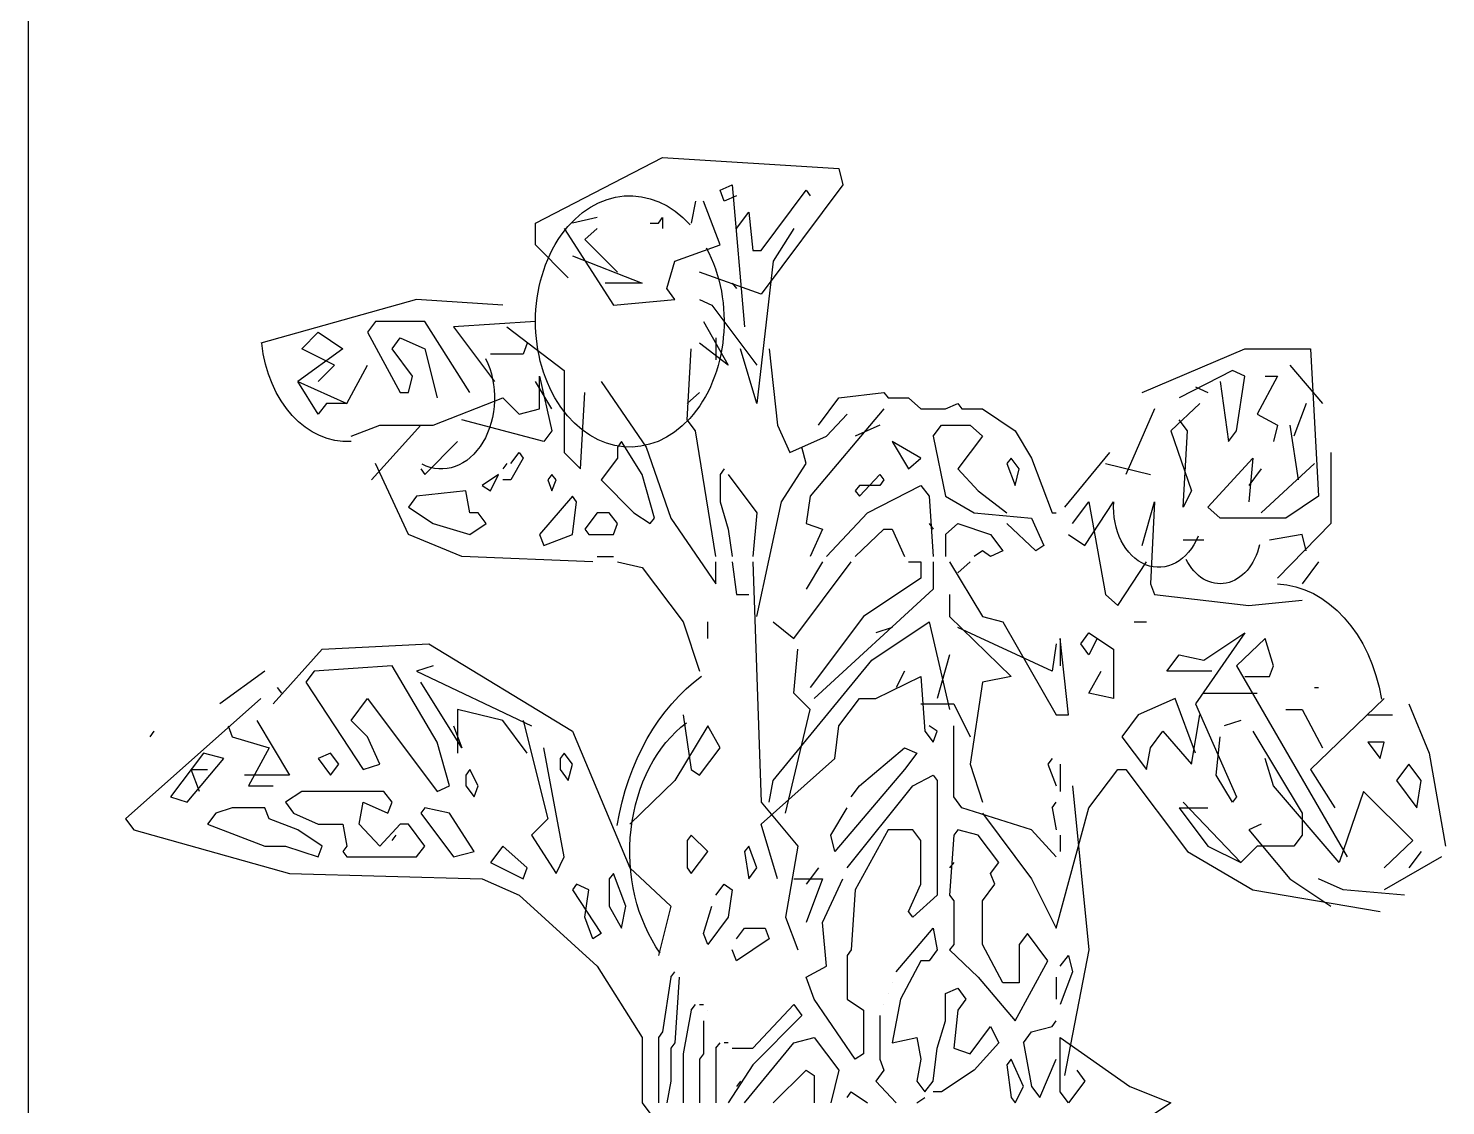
# Model space of a CAD drawing. Header units: inches. Extents: x 3 to 45, y 10.7 to 35.5.
# Drawn here: x 11.373 to 12.124, y 29.756 to 30.328 of the extents above; entities that cross this region are included whole.
import ezdxf

# ---------------------------------------------------------------- set-up
doc = ezdxf.new("R2010")
doc.units = ezdxf.units.IN
doc.header["$MEASUREMENT"] = 0
doc.layers.add('02', color=2, linetype='Continuous')
doc.layers.add('1', color=1, linetype='Continuous')

msp = doc.modelspace()

# ---------------------------------------------------------------- linework, layer by layer
at = {"layer": '02'}
msp.add_line((11.37263, 28.99262), (11.37263, 31.66262), dxfattribs=at)
at = {"layer": '1'}
for p, q in [((11.64153, 30.22437), (11.70892, 30.25915)), ((11.70892, 30.25915), (11.80239, 30.25335)), ((11.80239, 30.25335), (11.80456, 30.24466)), ((11.73935, 30.24176), (11.74587, 30.24466)), ((11.74152, 30.23596), (11.73935, 30.24176)), ((11.74587, 30.24466), (11.75239, 30.1693)), ((11.80456, 30.24466), (11.76109, 30.18669)), ((11.76109, 30.20988), (11.785, 30.24176)), ((11.785, 30.24176), (11.78717, 30.23886)), ((11.72631, 30.23596), (11.72413, 30.22437)), ((11.73935, 30.21278), (11.73066, 30.23596)), ((11.74805, 30.23886), (11.74152, 30.23596)), ((11.64153, 30.21278), (11.64153, 30.22437)), ((11.67414, 30.22727), (11.6611, 30.22437)), ((11.7024, 30.22437), (11.70675, 30.22437)), ((11.70675, 30.22437), (11.70892, 30.22727)), ((11.70892, 30.22727), (11.70892, 30.22147)), ((11.74805, 30.22147), (11.75457, 30.23017)), ((11.75457, 30.23017), (11.75674, 30.20988)), ((11.65675, 30.22147), (11.68283, 30.1809)), ((11.66762, 30.21568), (11.67414, 30.22147)), ((11.77848, 30.22147), (11.76761, 30.20408)), ((11.65892, 30.19539), (11.64153, 30.21278)), ((11.68501, 30.19829), (11.66762, 30.21568)), ((11.71544, 30.20408), (11.73935, 30.21278)), ((11.75674, 30.20988), (11.76109, 30.20988)), ((11.6611, 30.20698), (11.69805, 30.19249)), ((11.71109, 30.18959), (11.71544, 30.20408)), ((11.76761, 30.20408), (11.75891, 30.12873)), ((11.76109, 30.18669), (11.72848, 30.19829)), ((11.69805, 30.19249), (11.67849, 30.19249)), ((11.71544, 30.18379), (11.71109, 30.18959)), ((11.74587, 30.19249), (11.74805, 30.18959)), ((11.74805, 30.18959), (11.74805, 30.18959)), ((11.5785, 30.18379), (11.4959, 30.16061)), ((11.62415, 30.1809), (11.5785, 30.18379)), ((11.68283, 30.1809), (11.71544, 30.18379)), ((11.72848, 30.18379), (11.735, 30.1809)), ((11.735, 30.1809), (11.75891, 30.14902)), ((11.55676, 30.1722), (11.55241, 30.16641)), ((11.58285, 30.1722), (11.55676, 30.1722)), ((11.60676, 30.13452), (11.58285, 30.1722)), ((11.64153, 30.1722), (11.59806, 30.1693)), ((11.73066, 30.1722), (11.7437, 30.14902)), ((11.51763, 30.15771), (11.52633, 30.16641)), ((11.52633, 30.16641), (11.53937, 30.15771)), ((11.55241, 30.16641), (11.5698, 30.13452)), ((11.59806, 30.1693), (11.6198, 30.14032)), ((11.62632, 30.1693), (11.65675, 30.14612)), ((11.53937, 30.15771), (11.51546, 30.14032)), ((11.53502, 30.14902), (11.51763, 30.15771)), ((11.56546, 30.15771), (11.5698, 30.16351)), ((11.57632, 30.14322), (11.56546, 30.15771)), ((11.5698, 30.16351), (11.58285, 30.15771)), ((11.58285, 30.15771), (11.58937, 30.13163)), ((11.63719, 30.16061), (11.63501, 30.15481)), ((11.72196, 30.12003), (11.72413, 30.15771)), ((11.7437, 30.14902), (11.72848, 30.16061)), ((11.73718, 30.16351), (11.73718, 30.15191)), ((11.75891, 30.12873), (11.75022, 30.15771)), ((11.76543, 30.15771), (11.76978, 30.11714)), ((11.96324, 30.13452), (12.01758, 30.15771)), ((12.01758, 30.15771), (12.05236, 30.15771)), ((12.05236, 30.15771), (12.05671, 30.07946)), ((11.52633, 30.14032), (11.53502, 30.14902)), ((11.54155, 30.12873), (11.55241, 30.14902)), ((11.63501, 30.15481), (11.61762, 30.15481)), ((11.7437, 30.14902), (11.7437, 30.14902)), ((12.04149, 30.14902), (12.05888, 30.12873)), ((11.57415, 30.13452), (11.57632, 30.14322)), ((11.64371, 30.12583), (11.64371, 30.14322)), ((11.64371, 30.14322), (11.65023, 30.11424)), ((11.65675, 30.14612), (11.65675, 30.10264)), ((12.01106, 30.14612), (11.9828, 30.13163)), ((12.01758, 30.14322), (12.01106, 30.14612)), ((12.01323, 30.11424), (12.01758, 30.14322)), ((12.03497, 30.14322), (12.0241, 30.12293)), ((12.02845, 30.14322), (12.03497, 30.14322)), ((11.51546, 30.14032), (11.54155, 30.12873)), ((11.52633, 30.12293), (11.51546, 30.14032)), ((11.5698, 30.13452), (11.57415, 30.13452)), ((11.65023, 30.12583), (11.64153, 30.14032)), ((11.64153, 30.14032), (11.64153, 30.14032)), ((11.66545, 30.09395), (11.66762, 30.13452)), ((11.67631, 30.14032), (11.70022, 30.10554)), ((11.72848, 30.13452), (11.72196, 30.12873)), ((11.80239, 30.13163), (11.8263, 30.13452)), ((11.8263, 30.13452), (11.82847, 30.13163)), ((11.9915, 30.13742), (11.99802, 30.13452)), ((12.00454, 30.14032), (12.00889, 30.10844)), ((11.53068, 30.12873), (11.52633, 30.12293)), ((11.54155, 30.12873), (11.53068, 30.12873)), ((11.58719, 30.11714), (11.62415, 30.13163)), ((11.62415, 30.13163), (11.63284, 30.12293)), ((11.79152, 30.11714), (11.80239, 30.13163)), ((11.82847, 30.13163), (11.83934, 30.13163)), ((11.83934, 30.13163), (11.84586, 30.12583)), ((11.8589, 30.12583), (11.86542, 30.12873)), ((11.86542, 30.12873), (11.8676, 30.12583)), ((11.99367, 30.12873), (11.97846, 30.11424)), ((12.05019, 30.12873), (12.04367, 30.11134)), ((11.64588, 30.10844), (11.60241, 30.12003)), ((11.63284, 30.12293), (11.64371, 30.12583)), ((11.72631, 30.11424), (11.72196, 30.12003)), ((11.8263, 30.12583), (11.78717, 30.07946)), ((11.79587, 30.11134), (11.80673, 30.12293)), ((11.84586, 30.12583), (11.8589, 30.12583)), ((11.8676, 30.12583), (11.87847, 30.12583)), ((11.87847, 30.12583), (11.89586, 30.11424)), ((11.96976, 30.12583), (11.95455, 30.09105)), ((11.98715, 30.11424), (11.9828, 30.12003)), ((12.0241, 30.12293), (12.03497, 30.11714)), ((11.54372, 30.11134), (11.55893, 30.11714)), ((11.58067, 30.11714), (11.55459, 30.08815)), ((11.55893, 30.11714), (11.58719, 30.11714)), ((11.65023, 30.11424), (11.64588, 30.10844)), ((11.73718, 30.04758), (11.72631, 30.11424)), ((11.76978, 30.11714), (11.7763, 30.10264)), ((11.7763, 30.10264), (11.79587, 30.11134)), ((11.82412, 30.11714), (11.81108, 30.11134)), ((11.85238, 30.11134), (11.85673, 30.11714)), ((11.85238, 30.11134), (11.8589, 30.07946)), ((11.85673, 30.11714), (11.87195, 30.11714)), ((11.87847, 30.11134), (11.86542, 30.09395)), ((11.87195, 30.11714), (11.87847, 30.11134)), ((11.89586, 30.11424), (11.90455, 30.09975)), ((11.97846, 30.11424), (11.98932, 30.08236)), ((11.98498, 30.07366), (11.98715, 30.11424)), ((12.00889, 30.10844), (12.01323, 30.11424)), ((12.03497, 30.11714), (12.0328, 30.10844)), ((12.04149, 30.11714), (12.04584, 30.08815)), ((11.58285, 30.09105), (11.60023, 30.10844)), ((11.68718, 30.10844), (11.68501, 30.10554)), ((11.68501, 30.10554), (11.68501, 30.09975)), ((11.69805, 30.09105), (11.68718, 30.10844)), ((11.70022, 30.10554), (11.71327, 30.06786)), ((11.785, 30.09685), (11.78282, 30.10554)), ((11.83065, 30.10844), (11.83934, 30.09395)), ((11.84586, 30.09975), (11.83065, 30.10844)), ((11.57415, 30.05917), (11.55676, 30.09685)), ((11.62632, 30.09685), (11.62415, 30.09395)), ((11.62849, 30.09685), (11.63284, 30.10264)), ((11.63501, 30.09975), (11.62849, 30.08815)), ((11.63284, 30.10264), (11.63501, 30.09975)), ((11.65675, 30.10264), (11.66545, 30.09395)), ((11.68501, 30.09975), (11.67631, 30.08815)), ((11.77196, 30.07656), (11.785, 30.09685)), ((11.83934, 30.09395), (11.84586, 30.09975)), ((11.89368, 30.09975), (11.89151, 30.09685)), ((11.89151, 30.09685), (11.89586, 30.08525)), ((11.89803, 30.09395), (11.89368, 30.09975)), ((11.90455, 30.09975), (11.91542, 30.07076)), ((11.94585, 30.10264), (11.92194, 30.07366)), ((11.94368, 30.09685), (11.96759, 30.09105)), ((11.99802, 30.07366), (12.02193, 30.09975)), ((12.02193, 30.09975), (12.01976, 30.07656)), ((12.05453, 30.09685), (12.02628, 30.07076)), ((12.06323, 30.10264), (12.06323, 30.06497)), ((11.58067, 30.09395), (11.58285, 30.09105)), ((11.62197, 30.09105), (11.61328, 30.08525)), ((11.61762, 30.08236), (11.62197, 30.09105)), ((11.65023, 30.09105), (11.64806, 30.08815)), ((11.6524, 30.08815), (11.65023, 30.09105)), ((11.70457, 30.06786), (11.69805, 30.09105)), ((11.74152, 30.09395), (11.73935, 30.09105)), ((11.73935, 30.09105), (11.73935, 30.07656)), ((11.7437, 30.09105), (11.75891, 30.07076)), ((11.81326, 30.07946), (11.82412, 30.09105)), ((11.82412, 30.09105), (11.8263, 30.08815)), ((11.86542, 30.09395), (11.87629, 30.08236)), ((11.89586, 30.08525), (11.89803, 30.09395)), ((12.02628, 30.09395), (12.01976, 30.08525)), ((11.60458, 30.08236), (11.5785, 30.07946)), ((11.60676, 30.07076), (11.60458, 30.08236)), ((11.61328, 30.08525), (11.61762, 30.08236)), ((11.62849, 30.08815), (11.62415, 30.08815)), ((11.64806, 30.08815), (11.65023, 30.08236)), ((11.65023, 30.08236), (11.6524, 30.08815)), ((11.67631, 30.08815), (11.6937, 30.07076)), ((11.81326, 30.08525), (11.81108, 30.08236)), ((11.81108, 30.08236), (11.81326, 30.07946)), ((11.82412, 30.08525), (11.81326, 30.08525)), ((11.8176, 30.07076), (11.84586, 30.08525)), ((11.8263, 30.08815), (11.82412, 30.08525)), ((11.84586, 30.08525), (11.85021, 30.07946)), ((11.87629, 30.08236), (11.89151, 30.07076)), ((11.98932, 30.08236), (11.98498, 30.07366)), ((11.5785, 30.07946), (11.57415, 30.07366)), ((11.57415, 30.07366), (11.58719, 30.06497)), ((11.6611, 30.07946), (11.64371, 30.05917)), ((11.66327, 30.07656), (11.6611, 30.07946)), ((11.6611, 30.05917), (11.66327, 30.07656)), ((11.73935, 30.07656), (11.7437, 30.06207)), ((11.75891, 30.0157), (11.77196, 30.07656)), ((11.78717, 30.07946), (11.785, 30.06497)), ((11.85021, 30.07946), (11.85238, 30.04758)), ((11.8589, 30.07946), (11.87412, 30.07076)), ((11.92629, 30.06497), (11.93498, 30.07656)), ((11.93281, 30.05337), (11.94802, 30.07656)), ((11.93498, 30.07656), (11.94368, 30.02729)), ((11.96324, 30.05337), (11.96976, 30.07656)), ((11.96976, 30.07656), (11.96759, 30.03309)), ((12.00454, 30.06786), (11.99802, 30.07366)), ((12.05671, 30.07946), (12.03932, 30.06786)), ((11.6111, 30.07076), (11.60676, 30.07076)), ((11.61545, 30.06497), (11.6111, 30.07076)), ((11.67414, 30.07076), (11.66762, 30.06207)), ((11.68066, 30.07076), (11.67414, 30.07076)), ((11.68501, 30.06497), (11.68066, 30.07076)), ((11.6937, 30.07076), (11.7024, 30.06497)), ((11.7024, 30.06497), (11.70457, 30.06786)), ((11.71327, 30.06786), (11.73718, 30.03309)), ((11.75891, 30.07076), (11.75674, 30.04758)), ((11.79587, 30.04758), (11.8176, 30.07076)), ((11.87412, 30.07076), (11.90455, 30.06786)), ((11.90455, 30.06786), (11.91107, 30.05337)), ((11.91542, 30.07076), (11.91759, 30.07076)), ((12.03932, 30.06786), (12.00454, 30.06786)), ((11.60241, 30.04758), (11.57415, 30.05917)), ((11.58719, 30.06497), (11.60676, 30.05917)), ((11.60676, 30.05917), (11.61545, 30.06497)), ((11.64371, 30.05917), (11.64588, 30.05337)), ((11.64588, 30.05337), (11.6611, 30.05917)), ((11.66762, 30.06207), (11.66979, 30.05917)), ((11.66979, 30.05917), (11.68283, 30.05917)), ((11.68283, 30.05917), (11.68501, 30.06497)), ((11.7437, 30.06207), (11.74587, 30.04758)), ((11.785, 30.06497), (11.79369, 30.06207)), ((11.79369, 30.06207), (11.78717, 30.04758)), ((11.81108, 30.04758), (11.8263, 30.06207)), ((11.8263, 30.06207), (11.83065, 30.06207)), ((11.83065, 30.06207), (11.83717, 30.04758)), ((11.85021, 30.06497), (11.85238, 30.06207)), ((11.8589, 30.05917), (11.86542, 30.06497)), ((11.8589, 30.05917), (11.8589, 30.04758)), ((11.86542, 30.06497), (11.88281, 30.05917)), ((11.88281, 30.05917), (11.88933, 30.05048)), ((11.90672, 30.05048), (11.89151, 30.06497)), ((11.92411, 30.05917), (11.93281, 30.05337)), ((12.04801, 30.05917), (12.03062, 30.05627)), ((12.06323, 30.06497), (12.03497, 30.03598)), ((12.05019, 30.05048), (12.04801, 30.05917)), ((11.91107, 30.05337), (11.90672, 30.05048)), ((11.99585, 30.05627), (11.98498, 30.05627)), ((11.67197, 30.04468), (11.60241, 30.04758)), ((11.67414, 30.04758), (11.68283, 30.04758)), ((11.68501, 30.04468), (11.69805, 30.04178)), ((11.73718, 30.03309), (11.73718, 30.04468)), ((11.74587, 30.04468), (11.74805, 30.02729)), ((11.75674, 30.04468), (11.76109, 29.91716)), ((11.77848, 30.0041), (11.80891, 30.04468)), ((11.79369, 30.04468), (11.785, 30.03019)), ((11.83934, 30.04468), (11.84586, 30.04468)), ((11.84586, 30.04468), (11.84586, 30.03598)), ((11.85238, 30.04468), (11.85238, 30.03019)), ((11.86108, 30.04468), (11.87847, 30.0157)), ((11.87195, 30.04468), (11.86542, 30.03888)), ((11.87847, 30.05048), (11.87412, 30.04758)), ((11.88281, 30.04758), (11.87847, 30.05048)), ((11.88933, 30.05048), (11.88281, 30.04758)), ((11.9502, 30.02149), (11.96541, 30.04468)), ((12.05671, 30.04468), (12.04801, 30.03309)), ((11.69805, 30.04178), (11.71979, 30.0128)), ((11.85238, 30.03019), (11.78935, 29.97222)), ((11.84586, 30.03598), (11.81543, 30.0157)), ((11.96759, 30.03309), (11.96976, 30.02729)), ((11.74805, 30.02729), (11.75457, 30.02729)), ((11.86108, 30.02729), (11.86108, 30.0157)), ((11.94368, 30.02729), (11.9502, 30.02149)), ((11.96976, 30.02729), (12.01976, 30.02149)), ((12.01976, 30.02149), (12.04801, 30.02439)), ((11.81543, 30.0157), (11.78717, 29.97802)), ((11.86108, 30.0157), (11.89368, 29.98382)), ((11.87847, 30.0157), (11.88933, 30.0128)), ((11.71979, 30.0128), (11.72848, 29.98671)), ((11.73283, 30.0041), (11.73283, 30.0128)), ((11.76761, 30.0128), (11.77848, 30.0041)), ((11.81978, 29.99251), (11.85021, 30.0128)), ((11.83065, 30.0099), (11.82195, 30.007)), ((11.85021, 30.0128), (11.86108, 29.96643)), ((11.91542, 29.98671), (11.86542, 30.0099)), ((11.88933, 30.0128), (11.91759, 29.96353)), ((11.93063, 30.00121), (11.93498, 30.007)), ((11.93498, 30.007), (11.94802, 29.99831)), ((11.95889, 30.0128), (11.96541, 30.0128)), ((11.96541, 30.0128), (11.96541, 30.0128)), ((12.01758, 30.007), (11.9915, 29.96932)), ((11.99585, 29.99251), (12.01758, 30.007)), ((11.5285, 29.99831), (11.58502, 30.00121)), ((11.58502, 30.00121), (11.6611, 29.95483)), ((11.91759, 30.00121), (11.91542, 29.98671)), ((11.91977, 30.0041), (11.91977, 29.98961)), ((11.92411, 29.96353), (11.91977, 30.0041)), ((11.93498, 29.99541), (11.93063, 30.00121)), ((11.93933, 30.0041), (11.93498, 29.99541)), ((12.02845, 30.0041), (12.01323, 29.98961)), ((12.0328, 29.98961), (12.02845, 30.0041)), ((11.50242, 29.96932), (11.5285, 29.99831)), ((11.76761, 29.92875), (11.81978, 29.99251)), ((11.77848, 29.97512), (11.78065, 29.99831)), ((11.86108, 29.99541), (11.85456, 29.97222)), ((11.94802, 29.99831), (11.94802, 29.97222)), ((11.97628, 29.98671), (11.9828, 29.99541)), ((11.9828, 29.99541), (11.99585, 29.99251)), ((11.49807, 29.98671), (11.47416, 29.96932)), ((11.52416, 29.98671), (11.51981, 29.98092)), ((11.56546, 29.98961), (11.52416, 29.98671)), ((11.58937, 29.94904), (11.56546, 29.98961)), ((11.58719, 29.98961), (11.5785, 29.98671)), ((11.5785, 29.98671), (11.63936, 29.95773)), ((11.82195, 29.97222), (11.84586, 29.98382)), ((11.83717, 29.98671), (11.83282, 29.97802)), ((11.84586, 29.98382), (11.84803, 29.95483)), ((11.89368, 29.98382), (11.87847, 29.98092)), ((11.93498, 29.97512), (11.9415, 29.98671)), ((12.00019, 29.98671), (11.97628, 29.98671)), ((12.01323, 29.98961), (12.07192, 29.88817)), ((12.01758, 29.98382), (12.03062, 29.98382)), ((12.03062, 29.98382), (12.0328, 29.98961)), ((11.50459, 29.97802), (11.50677, 29.97512)), ((11.51981, 29.98092), (11.55024, 29.93455)), ((11.60241, 29.94614), (11.58067, 29.98092)), ((11.87847, 29.98092), (11.87195, 29.93744)), ((12.05453, 29.97802), (12.05671, 29.97802)), ((11.4959, 29.97222), (11.42417, 29.90846)), ((11.50677, 29.97512), (11.50677, 29.97512)), ((11.54372, 29.96063), (11.55241, 29.97222)), ((11.55241, 29.97222), (11.58937, 29.92295)), ((11.78717, 29.96643), (11.77848, 29.97512)), ((11.80239, 29.95773), (11.81326, 29.97222)), ((11.81326, 29.97222), (11.82195, 29.97222)), ((11.84586, 29.96932), (11.86325, 29.96932)), ((11.86325, 29.96932), (11.87195, 29.95193)), ((11.94802, 29.97222), (11.93498, 29.97512)), ((11.98063, 29.97222), (11.96107, 29.96353)), ((11.9915, 29.94324), (11.98063, 29.97222)), ((11.9915, 29.96932), (12.01323, 29.92005)), ((11.99585, 29.97512), (12.0241, 29.97512)), ((12.09149, 29.97222), (12.05236, 29.93455)), ((12.10453, 29.96932), (12.1154, 29.94324)), ((11.60023, 29.96643), (11.60023, 29.94324)), ((11.62415, 29.96063), (11.60023, 29.96643)), ((11.71979, 29.96353), (11.72413, 29.93455)), ((11.77413, 29.91136), (11.78717, 29.96643)), ((11.91759, 29.96353), (11.92411, 29.96353)), ((11.96107, 29.96353), (11.95237, 29.95193)), ((11.98932, 29.93744), (11.99367, 29.96353)), ((12.03932, 29.96643), (12.04801, 29.96643)), ((12.04801, 29.96643), (12.05888, 29.94614)), ((12.08279, 29.96353), (12.09583, 29.96353)), ((11.43721, 29.95193), (11.43938, 29.95483)), ((11.43938, 29.95483), (11.43938, 29.95483)), ((11.47851, 29.95773), (11.48068, 29.95193)), ((11.49372, 29.96063), (11.51111, 29.93165)), ((11.55241, 29.95193), (11.54372, 29.96063)), ((11.59806, 29.95773), (11.60241, 29.94614)), ((11.63719, 29.94324), (11.62415, 29.96063)), ((11.63501, 29.96063), (11.64806, 29.90846)), ((11.6611, 29.95483), (11.69153, 29.88238)), ((11.73283, 29.95773), (11.71544, 29.92875)), ((11.73935, 29.94614), (11.73283, 29.95773)), ((11.80021, 29.94034), (11.80239, 29.95773)), ((11.84803, 29.95483), (11.85238, 29.94904)), ((11.85456, 29.95483), (11.85021, 29.95773)), ((11.85238, 29.94904), (11.85456, 29.95483)), ((11.86325, 29.92005), (11.86325, 29.95773)), ((11.96759, 29.94614), (11.97411, 29.95483)), ((11.97411, 29.95483), (11.98932, 29.93744)), ((12.01541, 29.96063), (12.00671, 29.95773)), ((12.02193, 29.95483), (12.04801, 29.91136)), ((11.48068, 29.95193), (11.50025, 29.94614)), ((11.50025, 29.94614), (11.48938, 29.92585)), ((11.55893, 29.93744), (11.55241, 29.95193)), ((11.59589, 29.92585), (11.58937, 29.94904)), ((11.65675, 29.88817), (11.64588, 29.94614)), ((11.72848, 29.93165), (11.73935, 29.94614)), ((11.81326, 29.92585), (11.83717, 29.94614)), ((11.83717, 29.94614), (11.84369, 29.94324)), ((11.95237, 29.95193), (11.96541, 29.93455)), ((11.96541, 29.93455), (11.96759, 29.94614)), ((12.00237, 29.93165), (12.00454, 29.95193)), ((12.08279, 29.94904), (12.08931, 29.94034)), ((12.09149, 29.94904), (12.08279, 29.94904)), ((12.08931, 29.94034), (12.09149, 29.94904)), ((11.46547, 29.94324), (11.44808, 29.92005)), ((11.45677, 29.91716), (11.47633, 29.94034)), ((11.47633, 29.94034), (11.46547, 29.94324)), ((11.53285, 29.94324), (11.52633, 29.94034)), ((11.52633, 29.94034), (11.53285, 29.93165)), ((11.5372, 29.93744), (11.53285, 29.94324)), ((11.65675, 29.94324), (11.65458, 29.94034)), ((11.65458, 29.94034), (11.65458, 29.93455)), ((11.6611, 29.93744), (11.65675, 29.94324)), ((11.76109, 29.90556), (11.80021, 29.94034)), ((11.84369, 29.94324), (11.83717, 29.93455)), ((11.91542, 29.94034), (11.91325, 29.93744)), ((12.0328, 29.92585), (12.02845, 29.94034)), ((12.1154, 29.94324), (12.12409, 29.89397)), ((11.46329, 29.92295), (11.45895, 29.93455)), ((11.45895, 29.93455), (11.46764, 29.93455)), ((11.51111, 29.93165), (11.4872, 29.93165)), ((11.53285, 29.93165), (11.5372, 29.93744)), ((11.55024, 29.93455), (11.55893, 29.93744)), ((11.60676, 29.93455), (11.60458, 29.93165)), ((11.60458, 29.93165), (11.60458, 29.92585)), ((11.6111, 29.92585), (11.60676, 29.93455)), ((11.65458, 29.93455), (11.65892, 29.92875)), ((11.65892, 29.92875), (11.6611, 29.93744)), ((11.72413, 29.93455), (11.72848, 29.93165)), ((11.83717, 29.93455), (11.80021, 29.89107)), ((11.84151, 29.92585), (11.85238, 29.93165)), ((11.85238, 29.93165), (11.85456, 29.92875)), ((11.87195, 29.93744), (11.87847, 29.91716)), ((11.91325, 29.93744), (11.91759, 29.92585)), ((11.91977, 29.93744), (11.91977, 29.92295)), ((11.93498, 29.91426), (11.9502, 29.93455)), ((11.9502, 29.93455), (11.95455, 29.93455)), ((11.95455, 29.93455), (11.98715, 29.89107)), ((12.01106, 29.91716), (12.00237, 29.93165)), ((12.05236, 29.93455), (12.0654, 29.91426)), ((12.10453, 29.93744), (12.09801, 29.92875)), ((12.11105, 29.92875), (12.10453, 29.93744)), ((11.48938, 29.92585), (11.50242, 29.92585)), ((11.58937, 29.92295), (11.59589, 29.92585)), ((11.60458, 29.92585), (11.60893, 29.92005)), ((11.60893, 29.92005), (11.6111, 29.92585)), ((11.71544, 29.92875), (11.69153, 29.90556)), ((11.76543, 29.91716), (11.76761, 29.92875)), ((11.80673, 29.88238), (11.84151, 29.92585)), ((11.80891, 29.92005), (11.81326, 29.92585)), ((11.85456, 29.92875), (11.85456, 29.86789)), ((11.92629, 29.92585), (11.93498, 29.8389)), ((12.06758, 29.88528), (12.0328, 29.92585)), ((12.09801, 29.92875), (12.10888, 29.91426)), ((12.10888, 29.91426), (12.11105, 29.92875)), ((11.44808, 29.92005), (11.45677, 29.91716)), ((11.51763, 29.92295), (11.50894, 29.91716)), ((11.50894, 29.91716), (11.51329, 29.91136)), ((11.56111, 29.92295), (11.51763, 29.92295)), ((11.54807, 29.90556), (11.55024, 29.91716)), ((11.55024, 29.91716), (11.56328, 29.91136)), ((11.56546, 29.91716), (11.56111, 29.92295)), ((11.56328, 29.91136), (11.56546, 29.91716)), ((11.76109, 29.91716), (11.78065, 29.89397)), ((11.8676, 29.91426), (11.86325, 29.92005)), ((11.91542, 29.91426), (11.91759, 29.91716)), ((12.01541, 29.88528), (11.98498, 29.91716)), ((12.01323, 29.92005), (12.01106, 29.91716)), ((12.08062, 29.92295), (12.06758, 29.88528)), ((12.1067, 29.89687), (12.08062, 29.92295)), ((11.42417, 29.90846), (11.42851, 29.90266)), ((11.47199, 29.91136), (11.46764, 29.90556)), ((11.48068, 29.91426), (11.47199, 29.91136)), ((11.49807, 29.91426), (11.48068, 29.91426)), ((11.50025, 29.90846), (11.49807, 29.91426)), ((11.51546, 29.90266), (11.50025, 29.90846)), ((11.51329, 29.91136), (11.52633, 29.90556)), ((11.58285, 29.91426), (11.58067, 29.91136)), ((11.58067, 29.91136), (11.59806, 29.88817)), ((11.59589, 29.91136), (11.58285, 29.91426)), ((11.60893, 29.89107), (11.59589, 29.91136)), ((11.64806, 29.90846), (11.63936, 29.89977)), ((11.79804, 29.89977), (11.80673, 29.91426)), ((11.90455, 29.90266), (11.8676, 29.91426)), ((11.87847, 29.91136), (11.90455, 29.87658)), ((11.91542, 29.91426), (11.91759, 29.90266)), ((11.91759, 29.8505), (11.93498, 29.91426)), ((11.9828, 29.91426), (11.99802, 29.91426)), ((11.9828, 29.91426), (11.99802, 29.89397)), ((12.04801, 29.91136), (12.04801, 29.89977)), ((11.42851, 29.90266), (11.51111, 29.87948)), ((11.46764, 29.90556), (11.49807, 29.89397)), ((11.5285, 29.89397), (11.51546, 29.90266)), ((11.52633, 29.90556), (11.53937, 29.90556)), ((11.53937, 29.90556), (11.54155, 29.89397)), ((11.55893, 29.89397), (11.54807, 29.90556)), ((11.5698, 29.90556), (11.55893, 29.89397)), ((11.57415, 29.90556), (11.5698, 29.90556)), ((11.58285, 29.89397), (11.57415, 29.90556)), ((11.76978, 29.87658), (11.76109, 29.90556)), ((11.82847, 29.90266), (11.81108, 29.87078)), ((11.84151, 29.90266), (11.82847, 29.90266)), ((11.84586, 29.89687), (11.84151, 29.90266)), ((11.86542, 29.90266), (11.86325, 29.89977)), ((11.87629, 29.89977), (11.86542, 29.90266)), ((11.91759, 29.88817), (11.90455, 29.90266)), ((12.02628, 29.90556), (12.01976, 29.90266)), ((12.01976, 29.90266), (12.04149, 29.87658)), ((11.49807, 29.89397), (11.50894, 29.89397)), ((11.50894, 29.89397), (11.52633, 29.88817)), ((11.52633, 29.88817), (11.5285, 29.89397)), ((11.54155, 29.89397), (11.53937, 29.89107)), ((11.56546, 29.89687), (11.56763, 29.89977)), ((11.5785, 29.88817), (11.58285, 29.89397)), ((11.62415, 29.89397), (11.61762, 29.88528)), ((11.63719, 29.88238), (11.62415, 29.89397)), ((11.63936, 29.89977), (11.6524, 29.87948)), ((11.72413, 29.89977), (11.72196, 29.89687)), ((11.72196, 29.89687), (11.72196, 29.88238)), ((11.73283, 29.89107), (11.72413, 29.89977)), ((11.75457, 29.89397), (11.75239, 29.89107)), ((11.75891, 29.88238), (11.75457, 29.89397)), ((11.78065, 29.89397), (11.77413, 29.85629)), ((11.80021, 29.89107), (11.79804, 29.89977)), ((11.84586, 29.87368), (11.84586, 29.89687)), ((11.86325, 29.89977), (11.86108, 29.86789)), ((11.88716, 29.88528), (11.87629, 29.89977)), ((11.91977, 29.89977), (11.91977, 29.89107)), ((11.99802, 29.89397), (12.01541, 29.88528)), ((12.0241, 29.89397), (12.01541, 29.88528)), ((12.04367, 29.89397), (12.0241, 29.89397)), ((12.04801, 29.89977), (12.04367, 29.89397)), ((12.09149, 29.88238), (12.1067, 29.89687)), ((11.53937, 29.89107), (11.54155, 29.88817)), ((11.54155, 29.88817), (11.5785, 29.88817)), ((11.59806, 29.88817), (11.60893, 29.89107)), ((11.6524, 29.87948), (11.65675, 29.88817)), ((11.72413, 29.87948), (11.73283, 29.89107)), ((11.75239, 29.89107), (11.75457, 29.87658)), ((11.98715, 29.89107), (12.02193, 29.87078)), ((12.12192, 29.88817), (12.09149, 29.87078)), ((12.11105, 29.89107), (12.10453, 29.88238)), ((11.51111, 29.87948), (11.61328, 29.87658)), ((11.61762, 29.88528), (11.63501, 29.87658)), ((11.63501, 29.87658), (11.63719, 29.88238)), ((11.68283, 29.87948), (11.68066, 29.87658)), ((11.68936, 29.86209), (11.68283, 29.87948)), ((11.69153, 29.88238), (11.71327, 29.86209)), ((11.72196, 29.88238), (11.72413, 29.87948)), ((11.75457, 29.87658), (11.75891, 29.88238)), ((11.79152, 29.88238), (11.785, 29.87368)), ((11.86325, 29.88528), (11.86108, 29.88238)), ((11.88281, 29.87948), (11.88716, 29.88528)), ((11.88499, 29.87368), (11.88281, 29.87948)), ((11.61328, 29.87658), (11.63284, 29.86789)), ((11.66327, 29.87368), (11.6611, 29.87078)), ((11.6611, 29.87078), (11.67631, 29.8476)), ((11.66979, 29.87078), (11.66327, 29.87368)), ((11.66762, 29.85629), (11.66979, 29.87078)), ((11.68066, 29.87658), (11.68066, 29.86209)), ((11.73718, 29.86789), (11.74152, 29.87368)), ((11.74152, 29.87368), (11.74587, 29.87078)), ((11.74587, 29.87078), (11.7437, 29.85629)), ((11.77848, 29.87658), (11.79369, 29.87658)), ((11.79369, 29.87658), (11.785, 29.85339)), ((11.79369, 29.85339), (11.80456, 29.87658)), ((11.81108, 29.87078), (11.80891, 29.8389)), ((11.83934, 29.85919), (11.84586, 29.87368)), ((11.87847, 29.86499), (11.88499, 29.87368)), ((11.90455, 29.87658), (11.91759, 29.8505)), ((12.02193, 29.87078), (12.08931, 29.85919)), ((12.04149, 29.87658), (12.06323, 29.86209)), ((12.06975, 29.87078), (12.05671, 29.87658)), ((12.10236, 29.86789), (12.06975, 29.87078)), ((11.63284, 29.86789), (11.67414, 29.83021)), ((11.85456, 29.86789), (11.84151, 29.85629)), ((11.86108, 29.86789), (11.86325, 29.86499)), ((11.86325, 29.86499), (11.86325, 29.8418)), ((11.87847, 29.8418), (11.87847, 29.86499)), ((11.67197, 29.8447), (11.66762, 29.85629)), ((11.68066, 29.86209), (11.68718, 29.8505)), ((11.68718, 29.8505), (11.68936, 29.86209)), ((11.71327, 29.86209), (11.70675, 29.83601)), ((11.73066, 29.8476), (11.735, 29.86209)), ((11.7437, 29.85629), (11.73283, 29.8418)), ((11.77413, 29.85629), (11.78065, 29.8389)), ((11.84151, 29.85629), (11.83934, 29.85919)), ((11.74805, 29.8447), (11.75239, 29.8505)), ((11.75239, 29.8505), (11.76326, 29.8505)), ((11.76326, 29.8505), (11.76543, 29.8447)), ((11.79587, 29.83021), (11.79369, 29.85339)), ((11.83282, 29.82731), (11.85238, 29.8505)), ((11.85238, 29.8505), (11.85456, 29.8389)), ((11.67631, 29.8476), (11.67197, 29.8447)), ((11.73283, 29.8418), (11.73066, 29.8476)), ((11.76543, 29.8447), (11.74805, 29.83311)), ((11.86325, 29.8418), (11.86108, 29.8389)), ((11.88933, 29.82151), (11.87847, 29.8418)), ((11.90238, 29.8476), (11.89803, 29.8418)), ((11.89803, 29.8418), (11.89803, 29.82151)), ((11.91325, 29.83311), (11.90238, 29.8476)), ((11.74805, 29.83311), (11.74587, 29.8389)), ((11.80891, 29.8389), (11.80673, 29.83601)), ((11.80673, 29.83601), (11.80673, 29.81282)), ((11.85456, 29.8389), (11.85021, 29.83311)), ((11.86108, 29.8389), (11.87629, 29.82441)), ((11.91977, 29.83021), (11.92411, 29.83601)), ((11.93498, 29.8389), (11.92194, 29.77224)), ((11.92411, 29.83601), (11.92629, 29.82731)), ((11.67414, 29.83021), (11.69805, 29.79253)), ((11.71327, 29.82441), (11.71544, 29.82731)), ((11.785, 29.82441), (11.79587, 29.83021)), ((11.84586, 29.83311), (11.83499, 29.81282)), ((11.85021, 29.83311), (11.84586, 29.83311)), ((11.89586, 29.80123), (11.91325, 29.83311)), ((11.92629, 29.82731), (11.91977, 29.80992)), ((11.71327, 29.82441), (11.70892, 29.79543)), ((11.71761, 29.82441), (11.71544, 29.78963)), ((11.78935, 29.81282), (11.785, 29.82441)), ((11.83065, 29.82151), (11.83065, 29.82151)), ((11.8589, 29.81572), (11.86542, 29.81862)), ((11.86542, 29.81862), (11.86977, 29.81282)), ((11.87629, 29.82441), (11.89586, 29.80123)), ((11.89803, 29.82151), (11.88933, 29.82151)), ((11.91759, 29.82441), (11.91759, 29.81282)), ((11.81108, 29.78094), (11.78935, 29.81282)), ((11.80673, 29.81282), (11.81543, 29.80702)), ((11.82847, 29.81572), (11.82847, 29.81572)), ((11.83499, 29.81282), (11.83065, 29.78963)), ((11.8589, 29.80123), (11.8589, 29.81572)), ((11.86977, 29.81282), (11.86542, 29.80702)), ((11.72413, 29.80702), (11.71979, 29.78384)), ((11.72413, 29.80702), (11.72631, 29.80992)), ((11.72848, 29.80992), (11.73066, 29.80992)), ((11.73283, 29.80702), (11.73283, 29.80702)), ((11.75674, 29.78673), (11.77848, 29.80992)), ((11.78282, 29.80412), (11.75674, 29.77804)), ((11.77848, 29.80992), (11.78282, 29.80412)), ((11.81543, 29.80702), (11.81543, 29.78384)), ((11.82412, 29.80412), (11.82412, 29.78094)), ((11.8263, 29.80992), (11.8263, 29.80992)), ((11.86542, 29.80702), (11.86325, 29.78673)), ((11.73066, 29.80123), (11.73066, 29.78384)), ((11.85456, 29.78673), (11.8589, 29.80123)), ((11.87195, 29.78384), (11.88281, 29.79833)), ((11.88281, 29.79833), (11.88716, 29.78963)), ((11.90455, 29.79543), (11.91542, 29.79833)), ((11.91542, 29.79833), (11.91759, 29.80123)), ((11.69805, 29.79253), (11.69805, 29.75775)), ((11.70892, 29.79543), (11.70675, 29.79253)), ((11.70675, 29.79253), (11.70675, 29.75775)), ((11.71544, 29.78963), (11.71327, 29.78673)), ((11.73718, 29.78673), (11.73935, 29.78963)), ((11.7437, 29.78963), (11.74152, 29.78963)), ((11.75239, 29.75775), (11.77848, 29.78963)), ((11.77848, 29.78963), (11.78935, 29.79253)), ((11.78935, 29.79253), (11.80239, 29.77514)), ((11.83065, 29.78963), (11.84369, 29.79253)), ((11.84369, 29.79253), (11.84586, 29.78094)), ((11.88716, 29.78963), (11.87412, 29.77514)), ((11.9002, 29.78963), (11.90455, 29.79543)), ((11.9002, 29.78963), (11.90455, 29.76645)), ((11.91977, 29.76355), (11.91977, 29.79253)), ((11.91977, 29.79253), (11.95672, 29.76645)), ((11.71327, 29.78673), (11.71327, 29.76935)), ((11.71979, 29.78384), (11.71979, 29.75775)), ((11.73066, 29.78384), (11.72848, 29.78094)), ((11.72848, 29.78094), (11.72848, 29.75775)), ((11.73718, 29.78673), (11.73718, 29.75775)), ((11.74587, 29.78673), (11.75674, 29.78673)), ((11.81543, 29.78384), (11.81108, 29.78094)), ((11.82412, 29.78094), (11.8263, 29.77514)), ((11.84586, 29.78094), (11.84369, 29.76935)), ((11.85238, 29.76935), (11.85456, 29.78673)), ((11.86325, 29.78673), (11.87195, 29.78384)), ((11.89368, 29.78094), (11.89151, 29.77804)), ((11.9002, 29.76645), (11.89368, 29.78094)), ((11.9089, 29.76065), (11.91759, 29.78094)), ((11.75674, 29.77804), (11.7437, 29.75775)), ((11.76761, 29.75775), (11.785, 29.77514)), ((11.785, 29.77514), (11.78935, 29.77224)), ((11.80239, 29.77514), (11.79804, 29.75775)), ((11.8263, 29.77514), (11.82195, 29.76935)), ((11.87412, 29.77514), (11.85673, 29.76355)), ((11.89151, 29.77804), (11.89368, 29.76065)), ((11.92846, 29.77514), (11.93281, 29.76935)), ((11.71327, 29.76935), (11.71109, 29.75775)), ((11.75022, 29.76935), (11.74805, 29.76645)), ((11.78935, 29.77224), (11.78935, 29.75775)), ((11.82195, 29.76935), (11.83282, 29.75775)), ((11.84369, 29.76935), (11.84803, 29.76355)), ((11.84803, 29.76355), (11.85238, 29.76935)), ((11.89586, 29.75775), (11.9002, 29.76645)), ((11.90455, 29.76645), (11.9089, 29.76065)), ((11.93281, 29.76935), (11.92411, 29.75775)), ((11.95672, 29.76645), (11.97846, 29.75775)), ((11.80673, 29.76065), (11.80891, 29.76355)), ((11.80891, 29.76355), (11.8176, 29.75775)), ((11.84369, 29.75775), (11.84803, 29.76065)), ((11.85673, 29.76355), (11.85238, 29.76355)), ((11.89368, 29.76065), (11.89586, 29.75775)), ((11.92411, 29.75775), (11.91977, 29.76355)), ((11.69805, 29.75775), (11.70892, 29.74326)), ((11.97846, 29.75775), (11.96107, 29.74616))]:
    msp.add_line(p, q, dxfattribs=at)
at = {"layer": '1', "extrusion": (0, 0, -1)}
for centre, major_axis, start_param, end_param in [((11.69153, 30.1722), (0, 0.06666), 0.945311, 6.977924), ((11.54155, 30.1693), (0, 0.06086), 3.091634, 4.570492), ((11.59154, 30.13163), (0, 0.03768), 0.982794, 3.508766), ((11.97193, 30.07366), (0, 0.03188), 2.070143, 4.803049), ((12.00454, 30.06207), (0, 0.02898), 1.862253, 4.124386), ((12.0328, 29.95483), (0, 0.07825), 0.035699, 1.352127), ((11.77196, 29.87948), (0, 0.11883), 4.928474, 5.787634), ((11.75022, 29.89107), (0, 0.07825), 3.952626, 5.772697)]:
    msp.add_ellipse(centre, major_axis=major_axis, ratio=0.75, start_param=start_param, end_param=end_param, dxfattribs=at)

doc.saveas('drawing.dxf')
